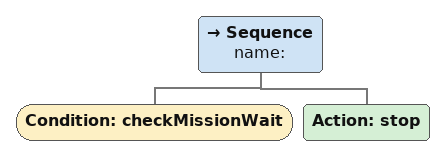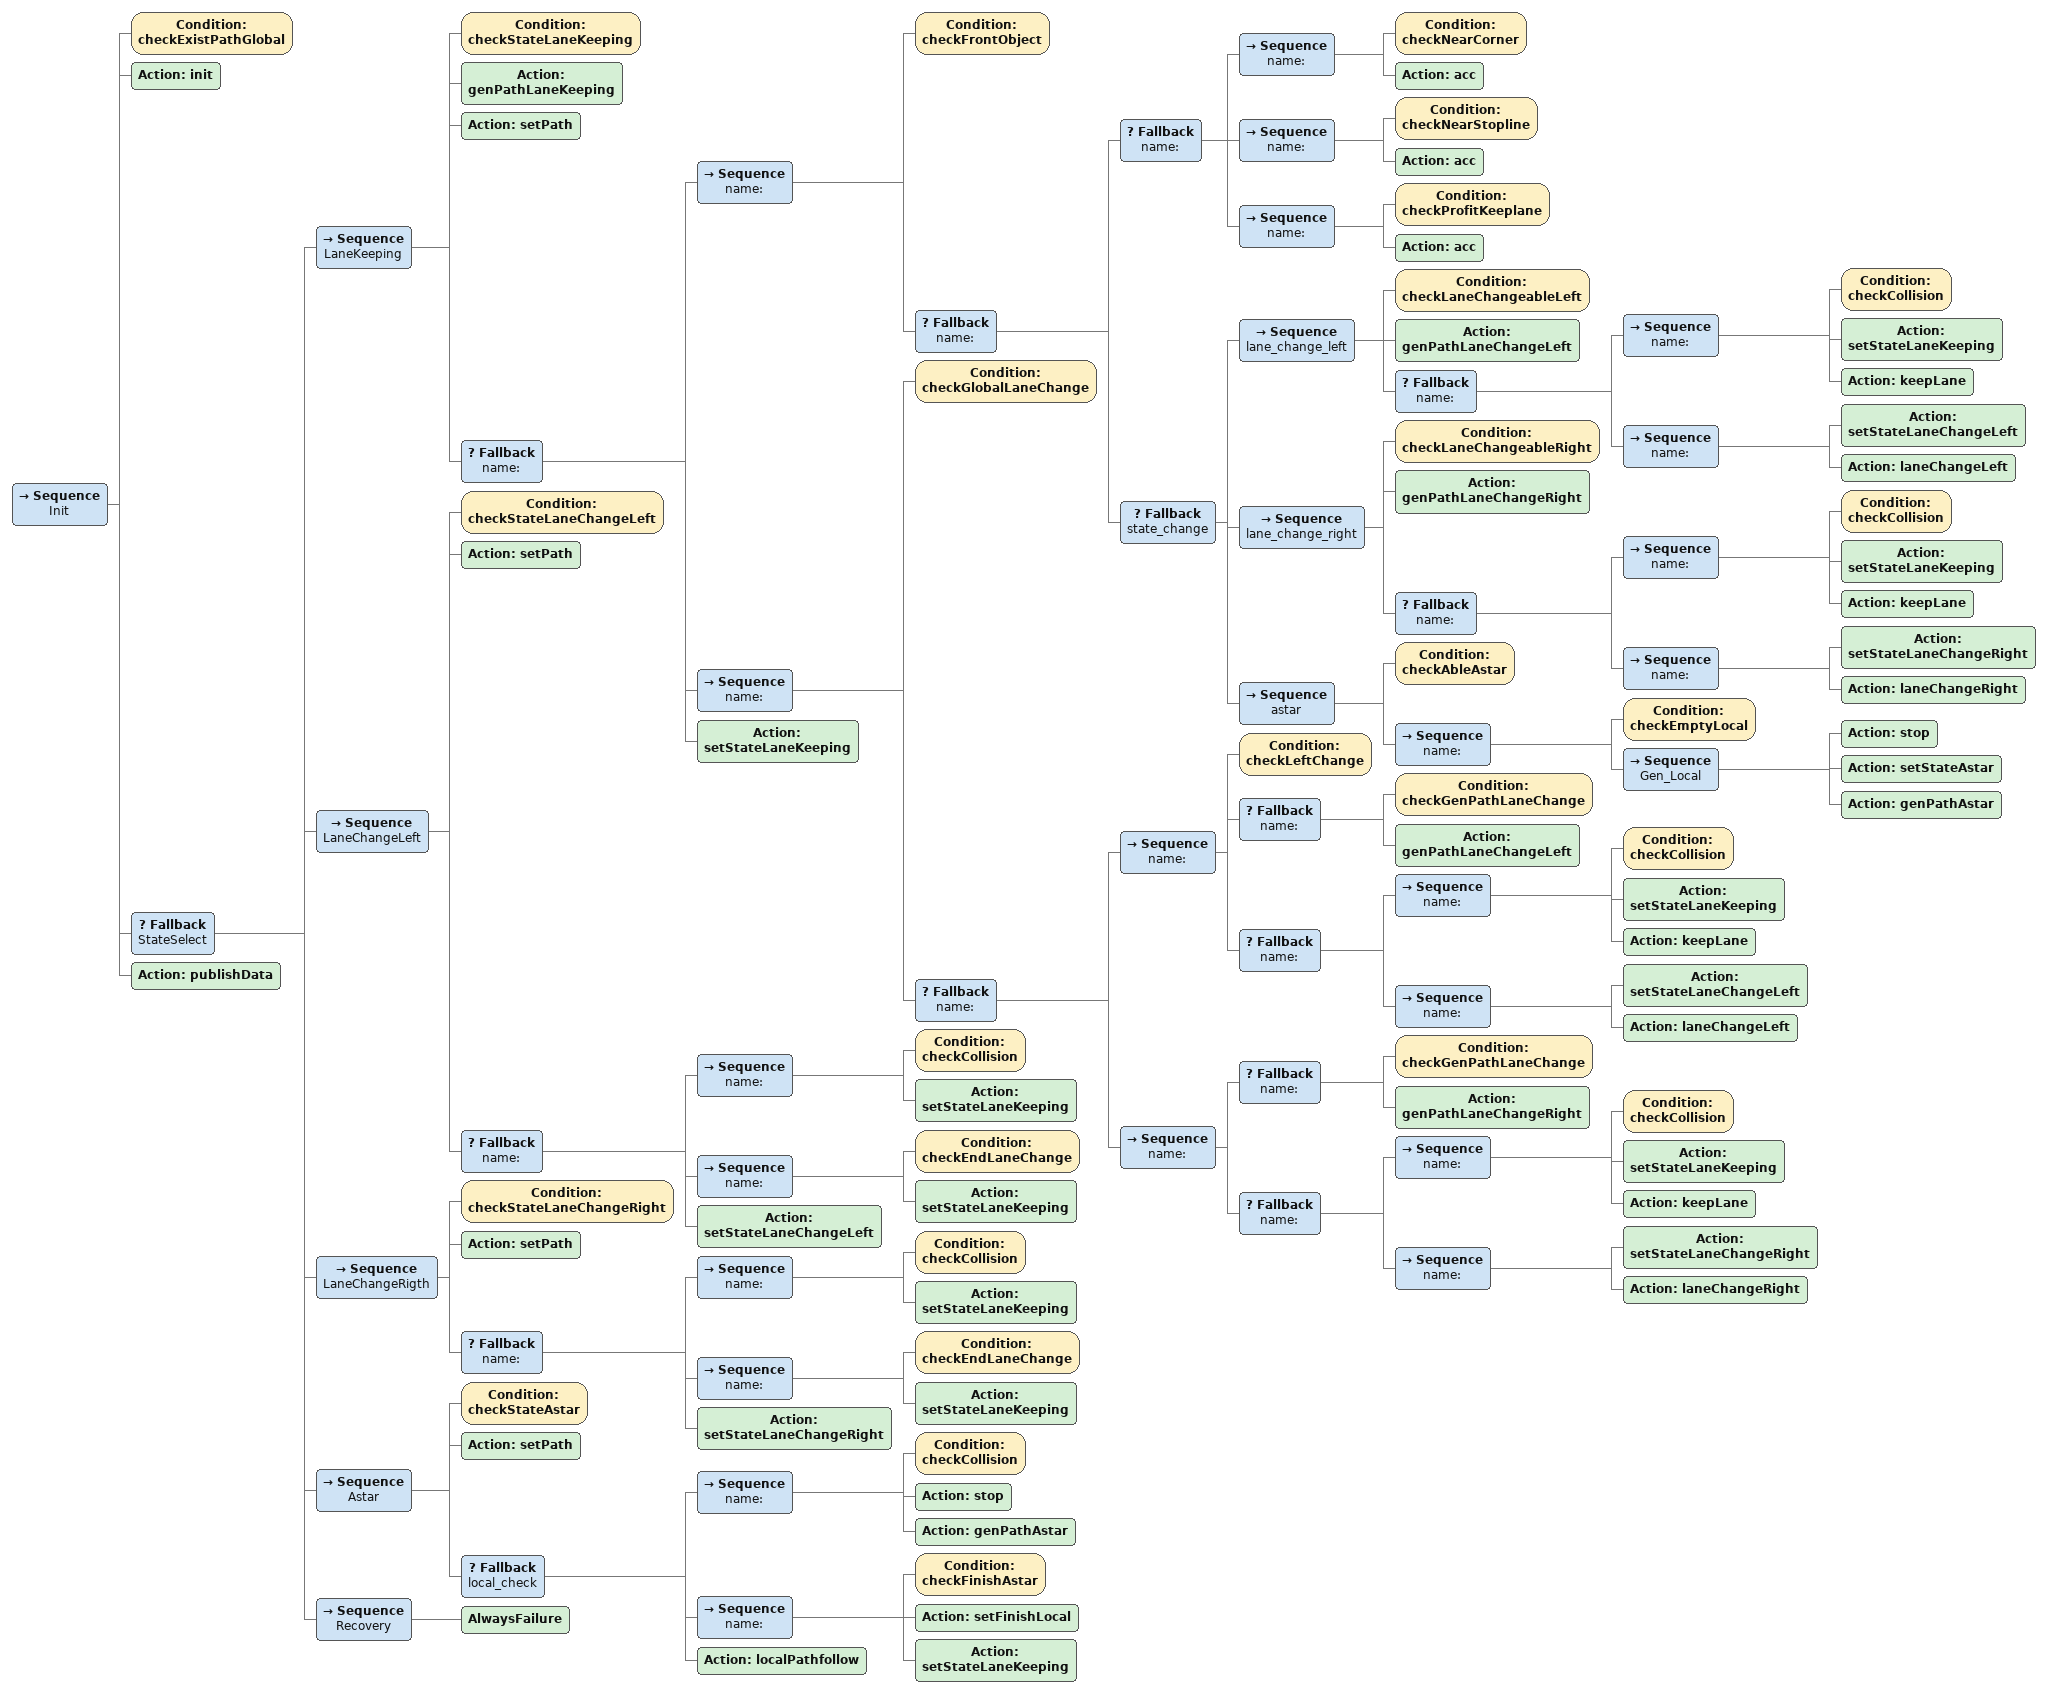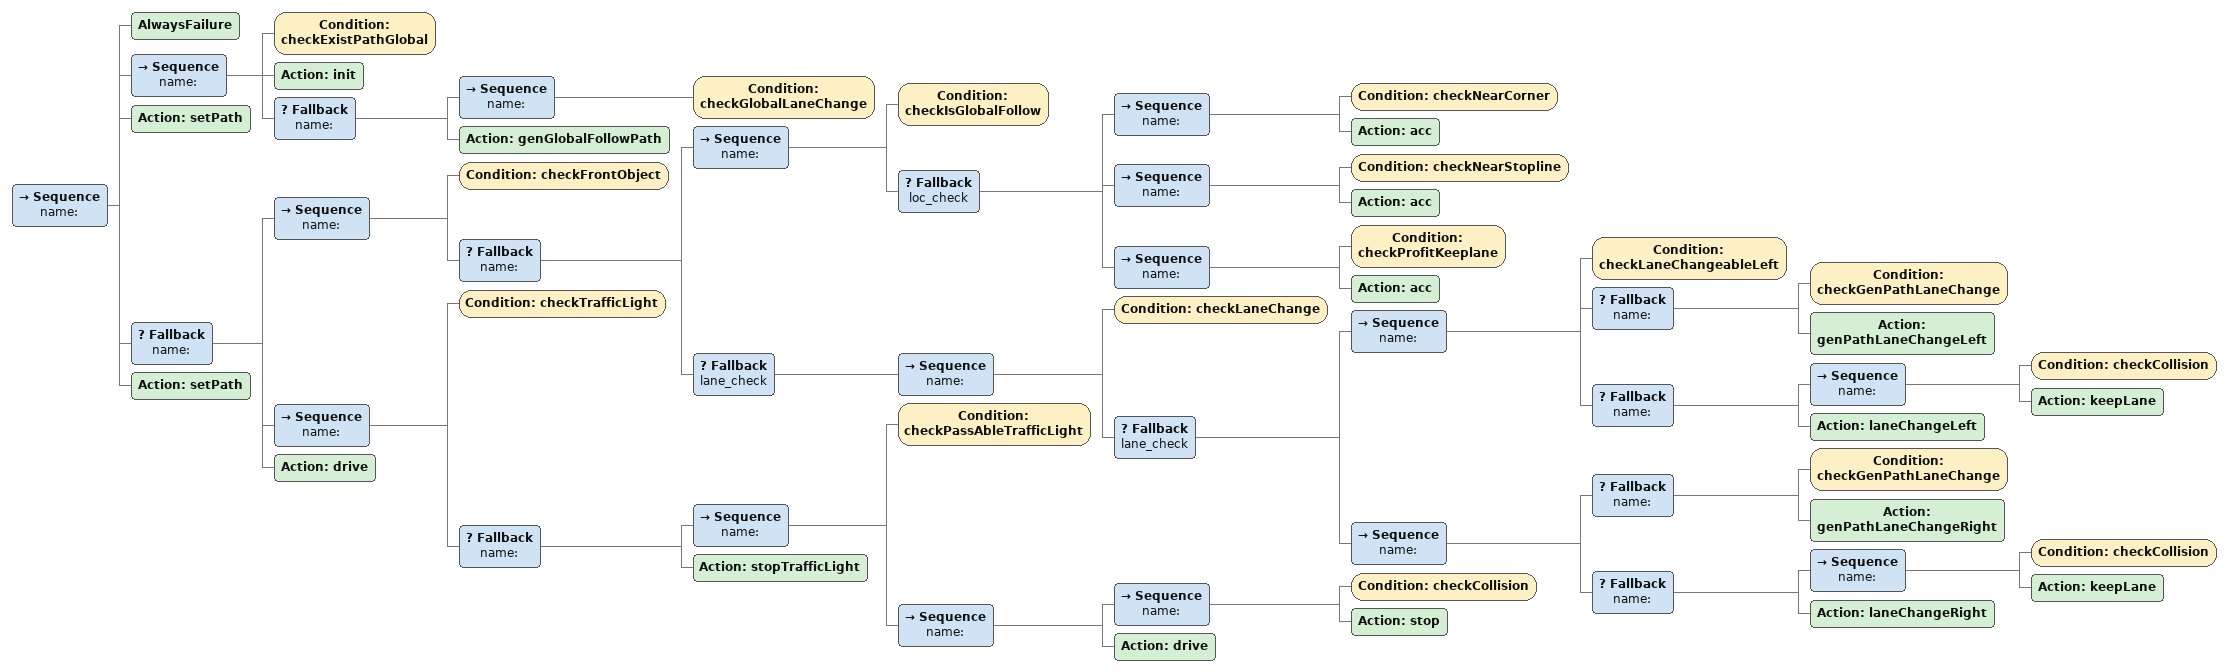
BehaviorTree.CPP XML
<Sequence name="">
    <Condition ID="checkMissionWait"/>
    <Action ID="stop"/>
</Sequence>

<Sequence name="Init">
    <Condition ID="checkExistPathGlobal"/>
    <Action ID="init"/>
    <Fallback name="StateSelect">
        <Sequence name="LaneKeeping">
            <Condition ID="checkStateLaneKeeping"/>
            <Action ID="genPathLaneKeeping"/>
            <Action ID="setPath"/>
            <Fallback name="">
                <Sequence name="">
                    <Condition ID="checkFrontObject"/>
                    <Fallback name="">
                        <Fallback name="">
                            <Sequence name="">
                                <Condition ID="checkNearCorner"/>
                                <Action ID="acc"/>
                            </Sequence>
                            <Sequence name="">
                                <Condition ID="checkNearStopline"/>
                                <Action ID="acc"/>
                            </Sequence>
                            <Sequence name="">
                                <Condition ID="checkProfitKeeplane"/>
                                <Action ID="acc"/>
                            </Sequence>
                        </Fallback>
                        <Fallback name="state_change">
                            <Sequence name="lane_change_left">
                                <Condition ID="checkLaneChangeableLeft"/>
                                <Action ID="genPathLaneChangeLeft"/>
                                <Fallback name="">
                                    <Sequence name="">
                                        <Condition ID="checkCollision"/>
                                        <Action ID="setStateLaneKeeping"/>
                                        <Action ID="keepLane"/>
                                    </Sequence>
                                    <Sequence name="">
                                        <Action ID="setStateLaneChangeLeft"/>
                                        <Action ID="laneChangeLeft"/>
                                    </Sequence>
                                </Fallback>
                            </Sequence>
                            <Sequence name="lane_change_right">
                                <Condition ID="checkLaneChangeableRight"/>
                                <Action ID="genPathLaneChangeRight"/>
                                <Fallback name="">
                                    <Sequence name="">
                                        <Condition ID="checkCollision"/>
                                        <Action ID="setStateLaneKeeping"/>
                                        <Action ID="keepLane"/>
                                    </Sequence>
                                    <Sequence name="">
                                        <Action ID="setStateLaneChangeRight"/>
                                        <Action ID="laneChangeRight"/>
                                    </Sequence>
                                </Fallback>
                            </Sequence>
                            <Sequence name="astar">
                                <Condition ID="checkAbleAstar"/>
                                <Sequence name="">
                                    <Condition ID="checkEmptyLocal"/>
                                    <Sequence name="Gen_Local">
                                        <Action ID="stop"/>
                                        <Action ID="setStateAstar"/>
                                        <Action ID="genPathAstar"/>
                                    </Sequence>
                                </Sequence>
                            </Sequence>
                        </Fallback>
                    </Fallback>
                </Sequence>
                <Sequence name="">
                    <Condition ID="checkGlobalLaneChange"/>
                    <Fallback name="">
                        <Sequence name="">
                            <Condition ID="checkLeftChange"/>
                            <Fallback name="">
                                <Condition ID="checkGenPathLaneChange"/>
                                <Action ID="genPathLaneChangeLeft"/>
                            </Fallback>
                            <Fallback name="">
                                <Sequence name="">
                                    <Condition ID="checkCollision"/>
                                    <Action ID="setStateLaneKeeping"/>
                                    <Action ID="keepLane"/>
                                </Sequence>
                                <Sequence name="">
                                    <Action ID="setStateLaneChangeLeft"/>
                                    <Action ID="laneChangeLeft"/>
                                </Sequence>
                            </Fallback>
                        </Sequence>
                        <Sequence name="">
                            <Fallback name="">
                                <Condition ID="checkGenPathLaneChange"/>
                                <Action ID="genPathLaneChangeRight"/>
                            </Fallback>
                            <Fallback name="">
                                <Sequence name="">
                                    <Condition ID="checkCollision"/>
                                    <Action ID="setStateLaneKeeping"/>
                                    <Action ID="keepLane"/>
                                </Sequence>
                                <Sequence name="">
                                    <Action ID="setStateLaneChangeRight"/>
                                    <Action ID="laneChangeRight"/>
                                </Sequence>
                            </Fallback>
                        </Sequence>
                    </Fallback>
                </Sequence>
                <Action ID="setStateLaneKeeping"/>
            </Fallback>
        </Sequence>
        <Sequence name="LaneChangeLeft">
            <Condition ID="checkStateLaneChangeLeft"/>
            <Action ID="setPath"/>
            <Fallback name="">
                <Sequence name="">
                    <Condition ID="checkCollision"/>
                    <Action ID="setStateLaneKeeping"/>
                </Sequence>
                <Sequence name="">
                    <Condition ID="checkEndLaneChange"/>
                    <Action ID="setStateLaneKeeping"/>
                </Sequence>
                <Action ID="setStateLaneChangeLeft"/>
            </Fallback>
        </Sequence>
        <Sequence name="LaneChangeRigth">
            <Condition ID="checkStateLaneChangeRight"/>
            <Action ID="setPath"/>
            <Fallback name="">
                <Sequence name="">
                    <Condition ID="checkCollision"/>
                    <Action ID="setStateLaneKeeping"/>
                </Sequence>
                <Sequence name="">
                    <Condition ID="checkEndLaneChange"/>
                    <Action ID="setStateLaneKeeping"/>
                </Sequence>
                <Action ID="setStateLaneChangeRight"/>
            </Fallback>
        </Sequence>
        <Sequence name="Astar">
            <Condition ID="checkStateAstar"/>
            <Action ID="setPath"/>
            <Fallback name="local_check">
                <Sequence name="">
                    <Condition ID="checkCollision"/>
                    <Action ID="stop"/>
                    <Action ID="genPathAstar"/>
                </Sequence>
                <Sequence name="">
                    <Condition ID="checkFinishAstar"/>
                    <Action ID="setFinishLocal"/>
                    <Action ID="setStateLaneKeeping"/>
                </Sequence>
                <Action ID="localPathfollow"/>
            </Fallback>
        </Sequence>
        <Sequence name="Recovery">
            <AlwaysFailure/>
        </Sequence>
    </Fallback>
    <Action ID="publishData"/>
</Sequence>

<Sequence name="">
    <AlwaysFailure/>
    <Sequence name="">
        <Condition ID="checkExistPathGlobal"/>
        <Action ID="init"/>
        <Fallback name="">
            <Sequence name="">
                <Condition ID="checkGlobalLaneChange"/>
            </Sequence>
            <Action ID="genGlobalFollowPath"/>
        </Fallback>
    </Sequence>
    <Action ID="setPath"/>
    <Fallback name="">
        <Sequence name="">
            <Condition ID="checkFrontObject"/>
            <Fallback name="">
                <Sequence name="">
                    <Condition ID="checkIsGlobalFollow"/>
                    <Fallback name="loc_check">
                        <Sequence name="">
                            <Condition ID="checkNearCorner"/>
                            <Action ID="acc"/>
                        </Sequence>
                        <Sequence name="">
                            <Condition ID="checkNearStopline"/>
                            <Action ID="acc"/>
                        </Sequence>
                        <Sequence name="">
                            <Condition ID="checkProfitKeeplane"/>
                            <Action ID="acc"/>
                        </Sequence>
                    </Fallback>
                </Sequence>
                <Fallback name="lane_check">
                    <Sequence name="">
                        <Condition ID="checkLaneChange"/>
                        <Fallback name="lane_check">
                            <Sequence name="">
                                <Condition ID="checkLaneChangeableLeft"/>
                                <Fallback name="">
                                    <Condition ID="checkGenPathLaneChange"/>
                                    <Action ID="genPathLaneChangeLeft"/>
                                </Fallback>
                                <Fallback name="">
                                    <Sequence name="">
                                        <Condition ID="checkCollision"/>
                                        <Action ID="keepLane"/>
                                    </Sequence>
                                    <Action ID="laneChangeLeft"/>
                                </Fallback>
                            </Sequence>
                            <Sequence name="">
                                <Fallback name="">
                                    <Condition ID="checkGenPathLaneChange"/>
                                    <Action ID="genPathLaneChangeRight"/>
                                </Fallback>
                                <Fallback name="">
                                    <Sequence name="">
                                        <Condition ID="checkCollision"/>
                                        <Action ID="keepLane"/>
                                    </Sequence>
                                    <Action ID="laneChangeRight"/>
                                </Fallback>
                            </Sequence>
                        </Fallback>
                    </Sequence>
                </Fallback>
            </Fallback>
        </Sequence>
        <Sequence name="">
            <Condition ID="checkTrafficLight"/>
            <Fallback name="">
                <Sequence name="">
                    <Condition ID="checkPassAbleTrafficLight"/>
                    <Sequence name="">
                        <Sequence name="">
                            <Condition ID="checkCollision"/>
                            <Action ID="stop"/>
                        </Sequence>
                        <Action ID="drive"/>
                    </Sequence>
                </Sequence>
                <Action ID="stopTrafficLight"/>
            </Fallback>
        </Sequence>
        <Action ID="drive"/>
    </Fallback>
    <Action ID="setPath"/>
</Sequence>
